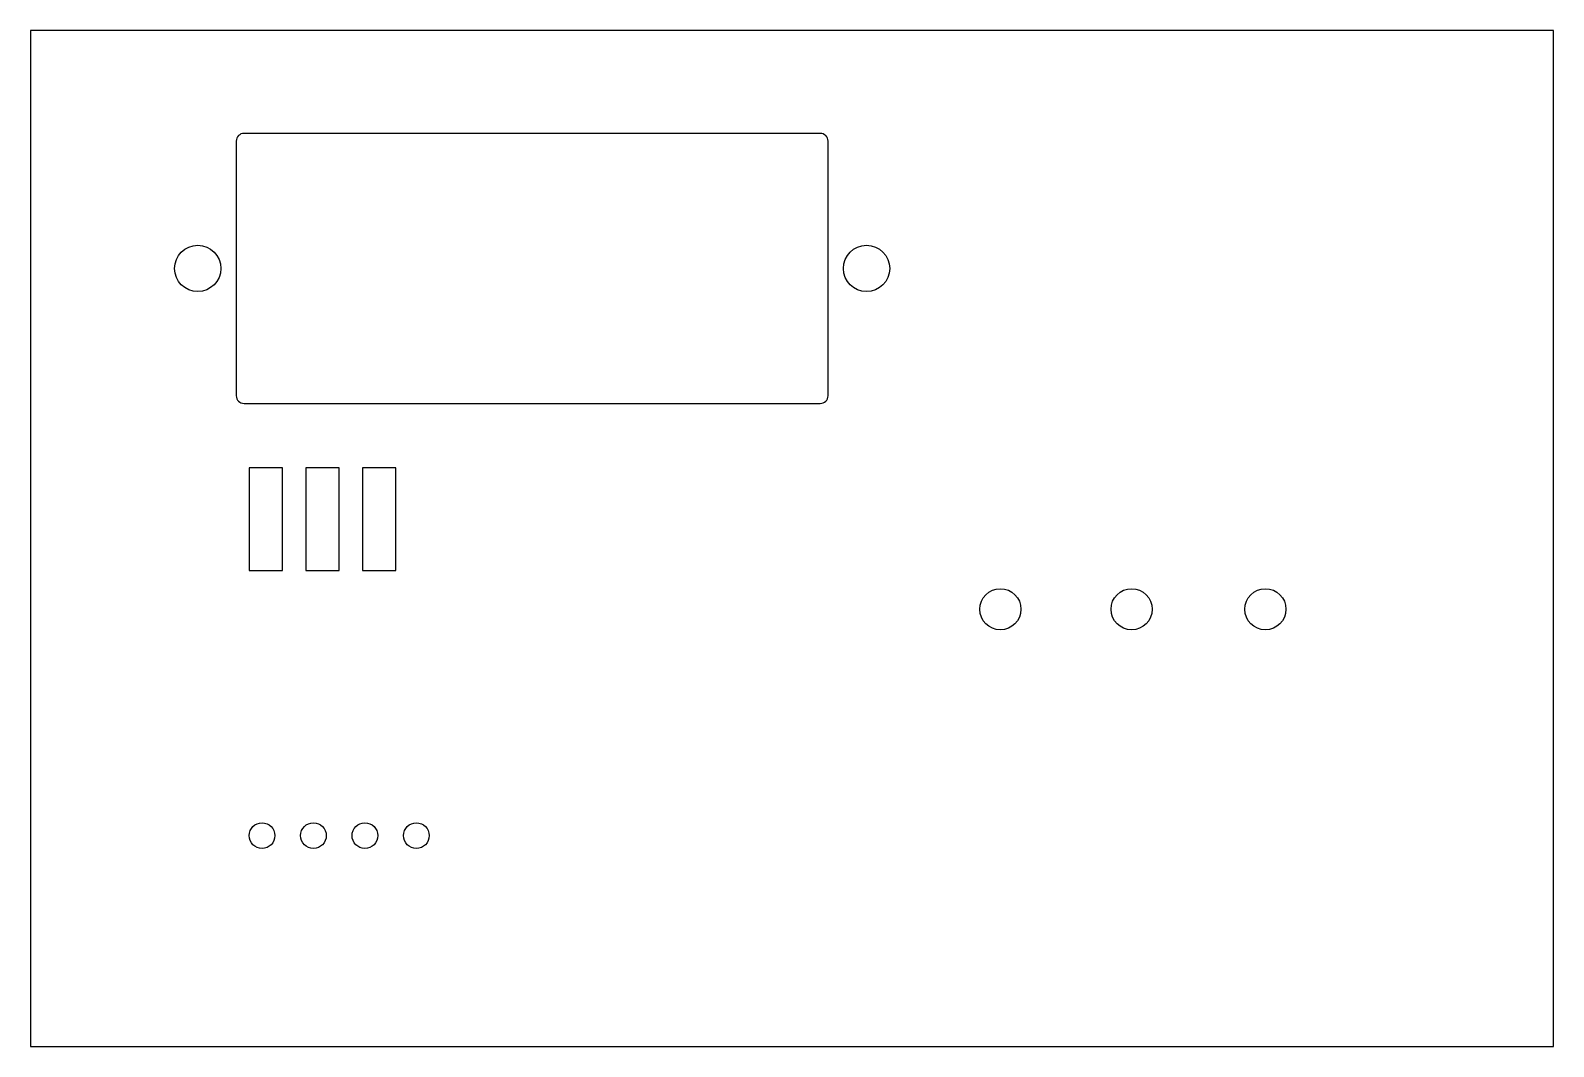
# Model space of a CAD drawing. Header units: millimetres. Extents: x 0 to 59.2, y 0 to 39.5.
import ezdxf

# ---------------------------------------------------------------- set-up
doc = ezdxf.new("R2010")
doc.units = ezdxf.units.MM

msp = doc.modelspace()

# ---------------------------------------------------------------- linework, layer by layer
at = {"color": 7, "linetype": 'Continuous', "lineweight": 25}
for p, q in [((-0.027, 39.473), (-0.027, -0.027)), ((59.173, 39.473), (-0.027, 39.473)), ((59.173, -0.027), (59.173, 39.473)), ((7.973, 35.173), (7.973, 25.273)), ((30.673, 35.473), (8.273, 35.473)), ((30.973, 25.273), (30.973, 35.173)), ((8.273, 24.973), (30.673, 24.973)), ((9.773, 22.473), (8.473, 22.473)), ((8.473, 22.473), (8.473, 18.473)), ((9.773, 18.473), (9.773, 22.473)), ((11.973, 22.473), (10.673, 22.473)), ((10.673, 22.473), (10.673, 18.473)), ((11.973, 18.473), (11.973, 22.473)), ((14.173, 22.473), (12.873, 22.473)), ((12.873, 22.473), (12.873, 18.473)), ((14.173, 18.473), (14.173, 22.473)), ((8.473, 18.473), (9.773, 18.473)), ((10.673, 18.473), (11.973, 18.473)), ((12.873, 18.473), (14.173, 18.473)), ((-0.027, -0.027), (59.173, -0.027))]:
    msp.add_line(p, q, dxfattribs=at)
for centre, radius in [((6.473, 30.223), 0.9), ((32.473, 30.223), 0.9), ((37.673, 16.973), 0.8), ((42.773, 16.973), 0.8), ((47.973, 16.973), 0.8), ((8.973, 8.173), 0.5), ((10.973, 8.173), 0.5), ((12.973, 8.173), 0.5), ((14.973, 8.173), 0.5)]:
    msp.add_circle(centre, radius, dxfattribs=at)
for centre, start, end in [((8.273, 35.173), 90, 180), ((30.673, 35.173), 0, 90), ((8.273, 25.273), 180, 270), ((30.673, 25.273), 270, 0)]:
    msp.add_arc(centre, 0.3, start, end, dxfattribs=at)

doc.saveas('drawing.dxf')
